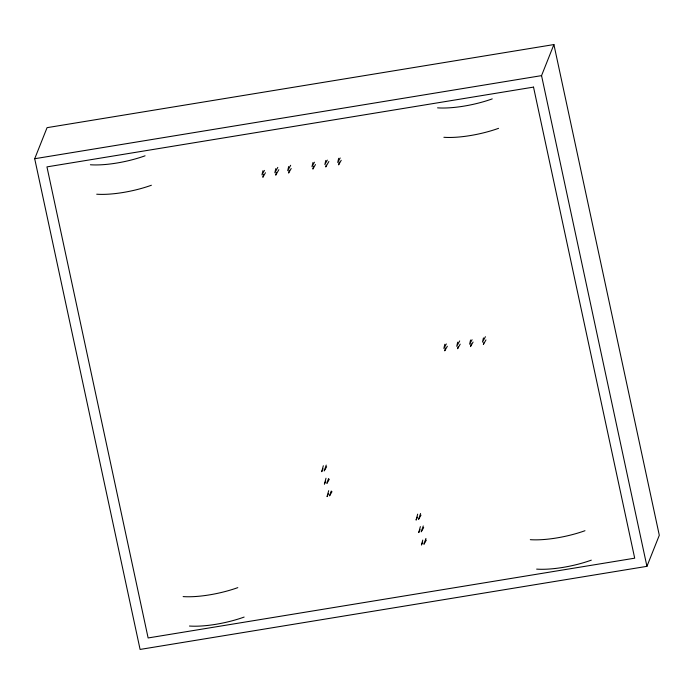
<?xml version="1.0" encoding="UTF-8"?>
<svg xmlns="http://www.w3.org/2000/svg" width="694" height="694" viewBox="0 0 694 694"><rect width="100%" height="100%" fill="white"/><g stroke="black" fill="none" stroke-linecap="round" stroke-linejoin="round"><path stroke-width="1.04" d="M263.512 174.428L262.861 177.291L265.455 172.728M276.386 172.312L275.735 175.183L278.841 169.7M289.259 170.203L288.609 173.066L291.202 168.503M313.523 166.23L312.881 169.102L315.466 164.539M326.18 165.077L325.755 166.985L328.861 161.511M339.271 162.014L338.629 164.877L341.214 160.314M445.401 347.963L444.759 350.834L447.344 346.271M458.057 346.809L457.632 348.718L460.217 344.155M471.148 343.747L470.506 346.61L473.091 342.047M483.805 342.593L483.38 344.502L485.965 339.939M262.922 170.724L261.968 174.862L264.423 170.394M275.796 168.616L274.841 172.754L277.791 167.384M288.678 166.508L287.715 170.637L290.665 165.276M312.942 162.535L311.979 166.673L314.434 162.196M325.816 160.427L324.853 164.556L327.308 160.088M338.689 158.31L337.726 162.448L340.181 157.98M444.819 344.267L443.865 348.405L446.32 343.929M457.693 342.159L456.739 346.297L459.68 340.928M470.567 340.043L469.612 344.181L472.067 339.713M483.44 337.935L482.486 342.073L485.427 336.703M323.326 465.752L321.712 471.694L323.074 468.788M325.998 478.209L324.384 484.16L325.746 481.246M328.678 490.675L327.065 496.626L328.427 493.712M417.675 514.15L416.07 520.101L417.432 517.186M420.356 526.616L418.742 532.558L420.104 529.652M422.767 540.071L421.423 545.024L422.785 542.109M326.223 465.11L324.202 470.931L326.64 466.75M328.566 478.539L326.883 483.388L329.312 479.207M331.246 491.005L329.555 495.854L331.992 491.673M420.581 513.508L418.56 519.329L420.998 515.148M423.262 525.974L421.241 531.795L423.67 527.614M425.934 538.44L423.913 544.252L426.35 540.071M34.7 158.726L47.062 127.661L553.907 44.563L659.3 535.274L646.938 566.339L140.093 649.437L34.7 158.726L541.546 75.629L553.907 44.563M541.546 75.629L646.938 566.339M584.981 530.71A46.923 12.7 -12.1 0 1 530.311 539.672M591.305 560.153A46.923 12.7 -12.1 0 1 536.636 569.115M498.561 128.329A46.923 12.7 -12.1 0 1 443.882 137.291M492.237 98.886A46.923 12.7 -12.1 0 1 437.567 107.848M151.387 185.246A46.923 12.7 -12.1 0 1 96.718 194.207M145.063 155.803A46.923 12.7 -12.1 0 1 90.394 164.764M237.808 587.627A46.923 12.7 -12.1 0 1 183.138 596.588M244.132 617.07A46.923 12.7 -12.1 0 1 189.462 626.031M533.521 87.106L46.949 166.881L148.126 637.96L634.698 558.184L533.521 87.106"/></g></svg>
